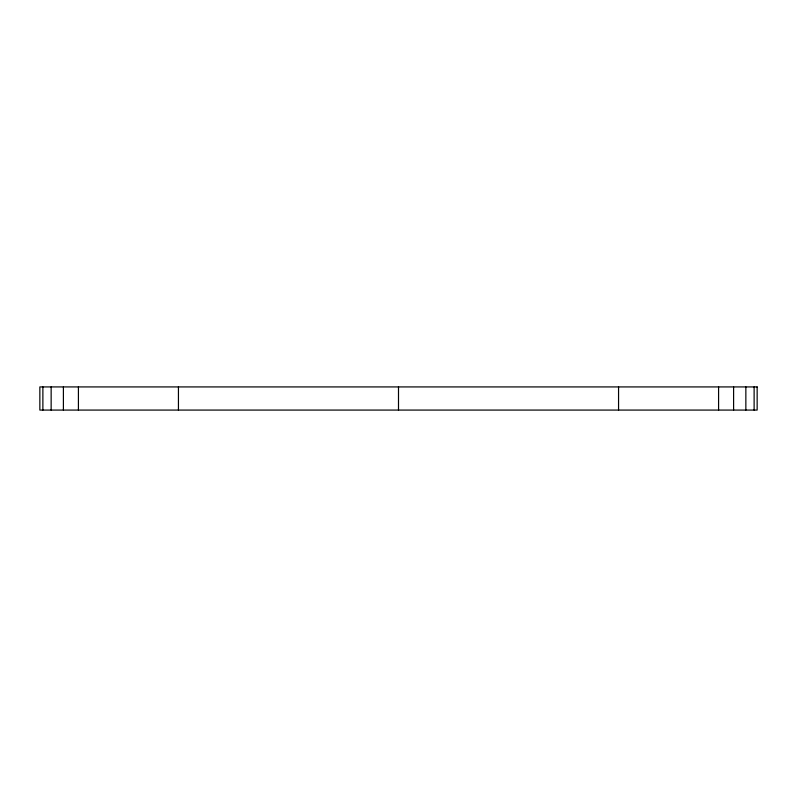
<?xml version="1.0" encoding="UTF-8"?>
<svg xmlns="http://www.w3.org/2000/svg" width="797" height="797" viewBox="0 0 797 797"><rect width="100%" height="100%" fill="white"/><g stroke="black" fill="none" stroke-linecap="round" stroke-linejoin="round"><path stroke-width="1.2" d="M754.121 386.924L754.121 410.076M745.853 386.924L745.853 410.076M733.599 386.924L733.599 410.076M718.585 386.924L718.585 410.076M618.562 386.924L618.562 410.076M398.5 386.924L398.5 410.076M178.438 386.924L178.438 410.076M78.415 386.924L78.415 410.076M63.401 386.924L63.401 410.076M51.147 386.924L51.147 410.076M42.879 386.924L42.879 410.076M757.15 386.924L39.85 386.924L39.85 410.076L757.15 410.076L757.15 386.924"/></g></svg>
